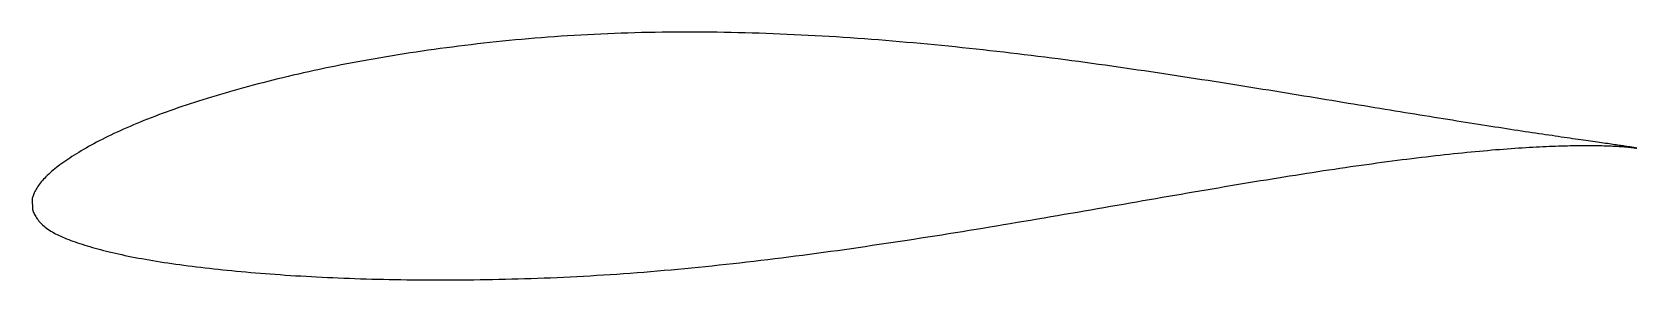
# Model space of a CAD drawing. Header units: metres. Extents: x -19 to 38.6, y -3.3 to 5.6.
import ezdxf

# ---------------------------------------------------------------- set-up
doc = ezdxf.new("R2010")
doc.units = ezdxf.units.M

msp = doc.modelspace()

# ---------------------------------------------------------------- linework, layer by layer
msp.add_lwpolyline([(38.596, 1.471), (38.595, 1.472), (38.592, 1.472), (38.587, 1.474), (38.579, 1.476), (38.569, 1.478), (38.557, 1.48), (38.542, 1.483), (38.526, 1.486), (38.507, 1.49), (38.486, 1.494), (38.463, 1.498), (38.437, 1.502), (38.41, 1.507), (38.38, 1.512), (38.348, 1.517), (38.314, 1.522), (38.277, 1.528), (38.239, 1.534), (38.198, 1.54), (38.155, 1.547), (38.11, 1.554), (38.063, 1.561), (38.014, 1.568), (37.962, 1.576), (37.908, 1.583), (37.853, 1.592), (37.795, 1.6), (37.734, 1.609), (37.672, 1.618), (37.608, 1.627), (37.541, 1.637), (37.472, 1.646), (37.402, 1.657), (37.329, 1.667), (37.254, 1.678), (37.176, 1.689), (37.097, 1.7), (37.016, 1.712), (36.932, 1.724), (36.847, 1.736), (36.759, 1.748), (36.67, 1.761), (36.578, 1.774), (36.484, 1.788), (36.388, 1.801), (36.29, 1.816), (36.19, 1.83), (36.088, 1.845), (35.984, 1.86), (35.879, 1.875), (35.771, 1.891), (35.661, 1.907), (35.549, 1.924), (35.435, 1.94), (35.319, 1.957), (35.201, 1.975), (35.081, 1.993), (34.959, 2.011), (34.836, 2.029), (34.71, 2.048), (34.582, 2.067), (34.453, 2.087), (34.322, 2.107), (34.188, 2.127), (34.053, 2.148), (33.916, 2.169), (33.777, 2.191), (33.637, 2.212), (33.494, 2.234), (33.35, 2.257), (33.204, 2.28), (33.056, 2.303), (32.906, 2.327), (32.755, 2.351), (32.601, 2.375), (32.446, 2.399), (32.289, 2.424), (32.131, 2.45), (31.971, 2.475), (31.809, 2.501), (31.645, 2.527), (31.48, 2.554), (31.313, 2.581), (31.144, 2.608), (30.974, 2.636), (30.802, 2.664), (30.628, 2.692), (30.453, 2.72), (30.276, 2.749), (30.098, 2.778), (29.918, 2.808), (29.737, 2.837), (29.554, 2.867), (29.369, 2.898), (29.183, 2.928), (28.996, 2.959), (28.807, 2.99), (28.616, 3.021), (28.424, 3.053), (28.231, 3.085), (28.036, 3.117), (27.84, 3.149), (27.643, 3.182), (27.444, 3.215), (27.243, 3.247), (27.042, 3.281), (26.839, 3.314), (26.635, 3.348), (26.429, 3.382), (26.222, 3.415), (26.014, 3.449), (25.805, 3.484), (25.594, 3.518), (25.382, 3.553), (25.169, 3.587), (24.955, 3.621), (24.74, 3.656), (24.523, 3.691), (24.305, 3.726), (24.087, 3.761), (23.867, 3.796), (23.646, 3.831), (23.424, 3.865), (23.201, 3.9), (22.977, 3.935), (22.751, 3.971), (22.525, 4.006), (22.298, 4.04), (22.07, 4.075), (21.841, 4.11), (21.611, 4.145), (21.38, 4.179), (21.149, 4.214), (20.916, 4.248), (20.683, 4.282), (20.448, 4.316), (20.213, 4.35), (19.977, 4.384), (19.741, 4.418), (19.503, 4.451), (19.265, 4.484), (19.026, 4.517), (18.787, 4.55), (18.546, 4.582), (18.305, 4.615), (18.064, 4.647), (17.822, 4.678), (17.579, 4.71), (17.335, 4.741), (17.091, 4.771), (16.847, 4.802), (16.601, 4.832), (16.356, 4.862), (16.11, 4.891), (15.863, 4.919), (15.616, 4.948), (15.368, 4.976), (15.121, 5.004), (14.872, 5.031), (14.623, 5.058), (14.374, 5.084), (14.125, 5.11), (13.875, 5.135), (13.625, 5.16), (13.375, 5.184), (13.124, 5.208), (12.873, 5.231), (12.622, 5.254), (12.371, 5.276), (12.119, 5.298), (11.868, 5.32), (11.616, 5.34), (11.364, 5.36), (11.112, 5.38), (10.86, 5.398), (10.608, 5.416), (10.355, 5.434), (10.103, 5.451), (9.851, 5.468), (9.598, 5.483), (9.346, 5.498), (9.094, 5.513), (8.842, 5.526), (8.59, 5.539), (8.338, 5.551), (8.086, 5.563), (7.834, 5.574), (7.582, 5.584), (7.331, 5.593), (7.08, 5.602), (6.829, 5.609), (6.578, 5.617), (6.328, 5.623), (6.077, 5.628), (5.828, 5.633), (5.578, 5.637), (5.329, 5.64), (5.08, 5.642), (4.831, 5.644), (4.583, 5.644), (4.336, 5.644), (4.088, 5.643), (3.842, 5.641), (3.595, 5.638), (3.349, 5.635), (3.104, 5.63), (2.859, 5.625), (2.615, 5.618), (2.371, 5.611), (2.128, 5.603), (1.886, 5.594), (1.644, 5.585), (1.402, 5.574), (1.162, 5.563), (0.922, 5.551), (0.683, 5.537), (0.444, 5.523), (0.206, 5.509), (-0.031, 5.493), (-0.267, 5.477), (-0.503, 5.459), (-0.737, 5.441), (-0.971, 5.422), (-1.204, 5.403), (-1.436, 5.382), (-1.668, 5.361), (-1.898, 5.339), (-2.128, 5.316), (-2.356, 5.292), (-2.584, 5.268), (-2.811, 5.243), (-3.036, 5.218), (-3.261, 5.192), (-3.485, 5.164), (-3.708, 5.137), (-3.929, 5.108), (-4.15, 5.079), (-4.37, 5.05), (-4.588, 5.02), (-4.805, 4.989), (-5.022, 4.958), (-5.237, 4.926), (-5.451, 4.893), (-5.664, 4.86), (-5.875, 4.827), (-6.085, 4.793), (-6.295, 4.758), (-6.503, 4.723), (-6.709, 4.687), (-6.915, 4.651), (-7.119, 4.614), (-7.322, 4.577), (-7.523, 4.539), (-7.724, 4.5), (-7.923, 4.462), (-8.12, 4.422), (-8.316, 4.383), (-8.511, 4.343), (-8.704, 4.302), (-8.896, 4.261), (-9.087, 4.219), (-9.276, 4.177), (-9.464, 4.135), (-9.65, 4.092), (-9.834, 4.049), (-10.018, 4.005), (-10.199, 3.961), (-10.379, 3.917), (-10.558, 3.872), (-10.735, 3.827), (-10.911, 3.782), (-11.085, 3.736), (-11.257, 3.69), (-11.428, 3.644), (-11.597, 3.597), (-11.764, 3.55), (-11.93, 3.503), (-12.094, 3.456), (-12.257, 3.408), (-12.417, 3.36), (-12.577, 3.312), (-12.734, 3.263), (-12.89, 3.215), (-13.044, 3.166), (-13.196, 3.117), (-13.346, 3.067), (-13.495, 3.018), (-13.642, 2.968), (-13.787, 2.918), (-13.931, 2.868), (-14.072, 2.818), (-14.212, 2.768), (-14.35, 2.717), (-14.486, 2.667), (-14.62, 2.616), (-14.752, 2.565), (-14.883, 2.514), (-15.012, 2.463), (-15.138, 2.411), (-15.263, 2.36), (-15.386, 2.309), (-15.507, 2.257), (-15.626, 2.205), (-15.744, 2.154), (-15.859, 2.102), (-15.972, 2.05), (-16.083, 1.998), (-16.193, 1.946), (-16.3, 1.894), (-16.405, 1.842), (-16.509, 1.789), (-16.61, 1.737), (-16.71, 1.685), (-16.807, 1.633), (-16.902, 1.581), (-16.996, 1.529), (-17.087, 1.477), (-17.176, 1.426), (-17.264, 1.375), (-17.349, 1.323), (-17.432, 1.272), (-17.513, 1.222), (-17.592, 1.171), (-17.669, 1.121), (-17.744, 1.071), (-17.816, 1.021), (-17.887, 0.972), (-17.956, 0.923), (-18.022, 0.874), (-18.086, 0.826), (-18.149, 0.778), (-18.209, 0.73), (-18.267, 0.682), (-18.323, 0.635), (-18.376, 0.588), (-18.428, 0.541), (-18.478, 0.494), (-18.525, 0.448), (-18.57, 0.402), (-18.613, 0.356), (-18.654, 0.31), (-18.693, 0.264), (-18.729, 0.219), (-18.764, 0.174), (-18.796, 0.13), (-18.826, 0.086), (-18.854, 0.043), (-18.88, 0), (-18.903, -0.042), (-18.925, -0.084), (-18.944, -0.124), (-18.961, -0.163), (-18.976, -0.2), (-18.989, -0.236), (-19, -0.269), (-19.009, -0.299), (-19.016, -0.324), (-19.02, -0.344), (-19.023, -0.356), (-19.01, -0.725), (-19.009, -0.727), (-19.005, -0.736), (-18.999, -0.75), (-18.991, -0.771), (-18.98, -0.799), (-18.967, -0.832), (-18.951, -0.868), (-18.933, -0.906), (-18.913, -0.945), (-18.891, -0.985), (-18.866, -1.024), (-18.839, -1.064), (-18.81, -1.103), (-18.779, -1.142), (-18.746, -1.18), (-18.711, -1.218), (-18.673, -1.255), (-18.633, -1.292), (-18.592, -1.328), (-18.548, -1.364), (-18.501, -1.399), (-18.453, -1.433), (-18.403, -1.467), (-18.35, -1.501), (-18.296, -1.534), (-18.239, -1.566), (-18.18, -1.598), (-18.119, -1.629), (-18.056, -1.66), (-17.991, -1.691), (-17.923, -1.721), (-17.854, -1.75), (-17.782, -1.78), (-17.708, -1.809), (-17.633, -1.837), (-17.555, -1.866), (-17.475, -1.894), (-17.393, -1.922), (-17.309, -1.95), (-17.223, -1.978), (-17.135, -2.006), (-17.044, -2.033), (-16.952, -2.061), (-16.858, -2.088), (-16.762, -2.115), (-16.663, -2.142), (-16.563, -2.169), (-16.46, -2.195), (-16.356, -2.222), (-16.25, -2.248), (-16.141, -2.274), (-16.031, -2.299), (-15.919, -2.325), (-15.804, -2.35), (-15.688, -2.375), (-15.57, -2.399), (-15.45, -2.423), (-15.328, -2.447), (-15.204, -2.471), (-15.078, -2.494), (-14.951, -2.517), (-14.821, -2.539), (-14.69, -2.561), (-14.556, -2.583), (-14.421, -2.605), (-14.284, -2.626), (-14.145, -2.647), (-14.005, -2.667), (-13.862, -2.688), (-13.718, -2.708), (-13.572, -2.728), (-13.424, -2.747), (-13.275, -2.766), (-13.123, -2.785), (-12.97, -2.804), (-12.815, -2.822), (-12.659, -2.84), (-12.501, -2.857), (-12.341, -2.875), (-12.179, -2.891), (-12.016, -2.908), (-11.851, -2.924), (-11.684, -2.94), (-11.516, -2.956), (-11.346, -2.971), (-11.175, -2.986), (-11.002, -3.001), (-10.827, -3.015), (-10.651, -3.029), (-10.473, -3.042), (-10.294, -3.056), (-10.113, -3.068), (-9.931, -3.081), (-9.747, -3.093), (-9.562, -3.105), (-9.375, -3.116), (-9.187, -3.127), (-8.997, -3.137), (-8.806, -3.147), (-8.614, -3.157), (-8.42, -3.167), (-8.224, -3.175), (-8.028, -3.184), (-7.83, -3.192), (-7.631, -3.199), (-7.43, -3.206), (-7.228, -3.213), (-7.025, -3.219), (-6.82, -3.225), (-6.614, -3.23), (-6.407, -3.235), (-6.199, -3.239), (-5.99, -3.243), (-5.779, -3.247), (-5.567, -3.25), (-5.354, -3.252), (-5.14, -3.254), (-4.925, -3.255), (-4.709, -3.257), (-4.491, -3.257), (-4.273, -3.257), (-4.053, -3.257), (-3.832, -3.256), (-3.611, -3.255), (-3.388, -3.253), (-3.164, -3.25), (-2.94, -3.247), (-2.714, -3.244), (-2.487, -3.24), (-2.26, -3.235), (-2.031, -3.23), (-1.802, -3.224), (-1.572, -3.218), (-1.341, -3.211), (-1.109, -3.203), (-0.876, -3.195), (-0.643, -3.186), (-0.409, -3.177), (-0.174, -3.166), (0.062, -3.156), (0.299, -3.144), (0.536, -3.132), (0.774, -3.119), (1.012, -3.105), (1.251, -3.091), (1.491, -3.076), (1.732, -3.061), (1.973, -3.045), (2.214, -3.028), (2.456, -3.01), (2.699, -2.992), (2.942, -2.973), (3.186, -2.953), (3.43, -2.933), (3.675, -2.912), (3.92, -2.89), (4.166, -2.868), (4.412, -2.845), (4.658, -2.821), (4.905, -2.797), (5.152, -2.772), (5.4, -2.747), (5.647, -2.721), (5.896, -2.694), (6.144, -2.667), (6.393, -2.639), (6.641, -2.61), (6.891, -2.581), (7.14, -2.552), (7.389, -2.522), (7.639, -2.491), (7.889, -2.46), (8.139, -2.429), (8.389, -2.397), (8.639, -2.364), (8.89, -2.331), (9.14, -2.298), (9.39, -2.264), (9.641, -2.229), (9.891, -2.195), (10.141, -2.16), (10.392, -2.124), (10.642, -2.088), (10.892, -2.052), (11.142, -2.015), (11.392, -1.978), (11.642, -1.941), (11.892, -1.904), (12.142, -1.866), (12.391, -1.828), (12.64, -1.789), (12.889, -1.75), (13.138, -1.712), (13.386, -1.672), (13.635, -1.633), (13.883, -1.594), (14.13, -1.554), (14.377, -1.514), (14.624, -1.474), (14.871, -1.434), (15.117, -1.393), (15.363, -1.353), (15.608, -1.312), (15.853, -1.271), (16.097, -1.23), (16.341, -1.189), (16.585, -1.148), (16.828, -1.107), (17.07, -1.066), (17.312, -1.024), (17.553, -0.983), (17.794, -0.942), (18.034, -0.9), (18.274, -0.859), (18.512, -0.818), (18.751, -0.776), (18.988, -0.735), (19.225, -0.694), (19.461, -0.653), (19.696, -0.612), (19.931, -0.571), (20.165, -0.531), (20.398, -0.49), (20.63, -0.45), (20.862, -0.41), (21.092, -0.369), (21.322, -0.33), (21.551, -0.29), (21.779, -0.251), (22.006, -0.211), (22.232, -0.172), (22.457, -0.134), (22.682, -0.095), (22.905, -0.057), (23.127, -0.019), (23.349, 0.019), (23.569, 0.056), (23.788, 0.093), (24.006, 0.13), (24.224, 0.167), (24.44, 0.203), (24.655, 0.238), (24.868, 0.274), (25.081, 0.309), (25.293, 0.343), (25.503, 0.377), (25.712, 0.411), (25.92, 0.445), (26.127, 0.478), (26.333, 0.51), (26.537, 0.542), (26.74, 0.574), (26.942, 0.606), (27.143, 0.636), (27.342, 0.667), (27.54, 0.697), (27.736, 0.726), (27.931, 0.755), (28.125, 0.783), (28.318, 0.811), (28.509, 0.839), (28.699, 0.865), (28.887, 0.892), (29.074, 0.918), (29.259, 0.943), (29.443, 0.968), (29.625, 0.992), (29.806, 1.016), (29.986, 1.04), (30.163, 1.062), (30.34, 1.085), (30.515, 1.106), (30.688, 1.128), (30.86, 1.148), (31.03, 1.169), (31.198, 1.188), (31.365, 1.207), (31.53, 1.226), (31.694, 1.244), (31.856, 1.262), (32.016, 1.279), (32.175, 1.295), (32.332, 1.311), (32.487, 1.327), (32.641, 1.342), (32.792, 1.356), (32.943, 1.37), (33.091, 1.383), (33.237, 1.396), (33.382, 1.409), (33.525, 1.421), (33.667, 1.432), (33.806, 1.443), (33.944, 1.454), (34.079, 1.464), (34.213, 1.473), (34.345, 1.482), (34.476, 1.49), (34.604, 1.498), (34.731, 1.506), (34.855, 1.513), (34.978, 1.52), (35.099, 1.526), (35.218, 1.532), (35.335, 1.537), (35.45, 1.542), (35.563, 1.546), (35.674, 1.551), (35.783, 1.554), (35.891, 1.558), (35.996, 1.561), (36.099, 1.563), (36.2, 1.565), (36.3, 1.567), (36.397, 1.569), (36.492, 1.57), (36.586, 1.571), (36.677, 1.571), (36.766, 1.572), (36.853, 1.572), (36.938, 1.571), (37.021, 1.571), (37.102, 1.57), (37.181, 1.569), (37.258, 1.567), (37.332, 1.566), (37.405, 1.564), (37.476, 1.562), (37.544, 1.56), (37.61, 1.557), (37.675, 1.555), (37.737, 1.552), (37.797, 1.549), (37.854, 1.546), (37.91, 1.543), (37.964, 1.54), (38.015, 1.536), (38.064, 1.533), (38.111, 1.53), (38.156, 1.526), (38.199, 1.522), (38.24, 1.519), (38.278, 1.515), (38.314, 1.512), (38.348, 1.508), (38.38, 1.504), (38.41, 1.501), (38.437, 1.498), (38.463, 1.494), (38.486, 1.491), (38.507, 1.488), (38.526, 1.485), (38.542, 1.482), (38.557, 1.48), (38.569, 1.477), (38.579, 1.475), (38.587, 1.474), (38.592, 1.472), (38.595, 1.472), (38.596, 1.471)], close=True)

doc.saveas('drawing.dxf')
